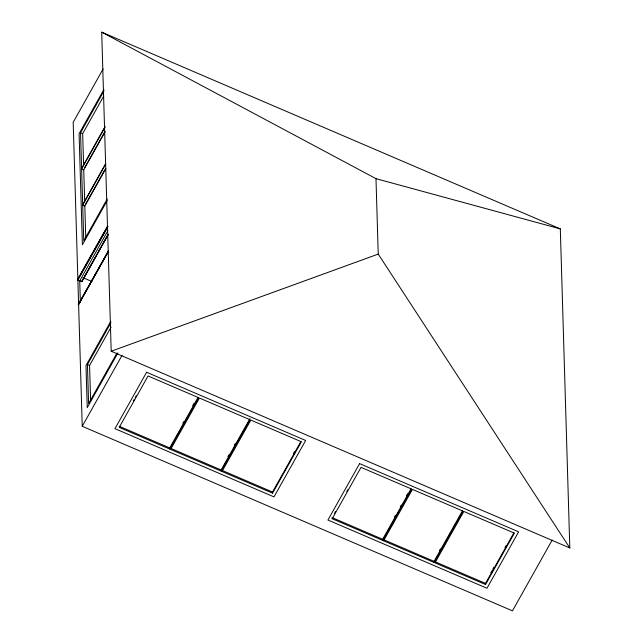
<?xml version="1.0" encoding="UTF-8"?>
<svg xmlns="http://www.w3.org/2000/svg" width="643" height="643" viewBox="0 0 643 643"><rect width="100%" height="100%" fill="white"/><g stroke="black" fill="none" stroke-linecap="round" stroke-linejoin="round"><path stroke-width="0.96" d="M107.534 226.159L77.586 279.52L77.883 280.091L81.854 281.642L108.185 234.333M103.121 68.954L73.189 122.299L82.24 426.293L512.455 610.85L552.208 540.016M103.917 89.473L79.081 133.736L82.392 244.814L107.228 200.56M105.058 126.647L81.597 168.458L80.536 132.739L103.997 90.928M83.606 165.404L82.666 133.648L103.684 96.193M105.653 163.692L82.674 204.627L81.613 168.908L105.074 127.097M84.707 167.63L104.254 132.788M84.683 201.572L83.743 169.824L105.251 131.493M107.212 198.992L83.751 240.804L82.69 205.085L105.661 164.142M85.294 204.675L104.849 169.824M85.76 237.749L84.82 205.993L105.838 168.538M108.128 234.832L81.854 281.642L77.594 279.818L107.759 226.071M77.883 280.091L107.911 226.585L77.594 279.818M107.815 230.829L79.732 280.887L80.367 302.323M81.573 281.674L108.209 234.213M78.623 304.903L78.333 304.485L108.49 250.73M78.342 304.782L108.281 251.421M110.821 321.307L85.985 365.562L87.239 407.622L117.918 352.943M116.954 353.079L88.597 403.603L87.44 364.565L110.901 322.754M90.607 400.517L89.57 365.473L111.078 327.15M82.24 426.293L121.993 355.458M133.342 400.983L134.323 399.239M135.303 397.495L136.276 395.758M182.885 423.279L183.858 421.535M192.659 405.854L194.13 403.241M169.752 449.063L198.591 397.663L148.043 375.978L119.204 427.378L169.752 449.063L169.72 447.93L198.068 397.406M192.57 409.093L193.543 407.357M227.927 456.651L228.908 454.906M234.285 445.326L235.258 443.59M221.152 471.11L249.99 419.718L199.443 398.033L170.604 449.425L221.152 471.11L221.12 469.977L249.958 418.585M293.505 453.444L294.486 451.699M272.552 493.157L301.398 441.765L250.842 420.08L222.004 471.48L272.552 493.157L272.519 492.032L300.876 441.508M334.593 513.251L335.566 511.515M346.81 491.477L347.791 489.733M332.182 518.74L361.02 467.348L411.568 489.034L382.73 540.425L332.182 518.74L332.15 517.607L382.698 539.292L382.73 540.425M394.392 517.253L395.373 515.517M400.259 506.805L401.24 505.06M406.617 495.48L407.59 493.736M382.698 539.292L411.046 488.768M391.86 524.849L392.833 523.105M383.582 540.787L412.42 489.395L462.968 511.081L434.129 562.472L383.582 540.787L383.549 539.662L434.097 561.347L434.129 562.472M439.442 550.633L440.415 548.889M434.097 561.347L462.446 510.823M443.26 546.904L444.233 545.16M457.438 521.642L458.411 519.898M490.842 572.68L491.823 570.936M492.795 569.2L493.776 567.456M505.02 547.418L505.993 545.674M485.529 584.527L514.376 533.135L463.82 511.45L434.981 562.842L485.529 584.527L485.497 583.394L513.853 532.87M78.333 304.485L108.137 251.815L78.615 304.605M111.199 351.231L378.229 254.089L375.986 178.658L101.698 32.15L111.199 351.231L569.811 547.973L560.31 228.892L101.698 32.15M375.986 178.658L560.31 228.892M80.536 132.739L82.666 133.648M81.613 168.908L83.743 169.824M82.69 205.085L84.82 205.993M82.915 277.647L91.973 281.53M87.44 364.565L89.57 365.473M119.172 426.245L169.72 447.93M170.572 448.292L221.12 469.977M221.972 470.346L272.519 492.032M434.949 561.709L485.497 583.394M378.229 254.089L569.811 547.973M79.997 280.549L80.013 281.007M146.612 372.257L114.96 428.664L273.982 496.886L305.642 440.479L146.612 372.257M359.59 463.619L327.938 520.026L486.968 588.249L518.62 531.841L359.59 463.619"/></g></svg>
